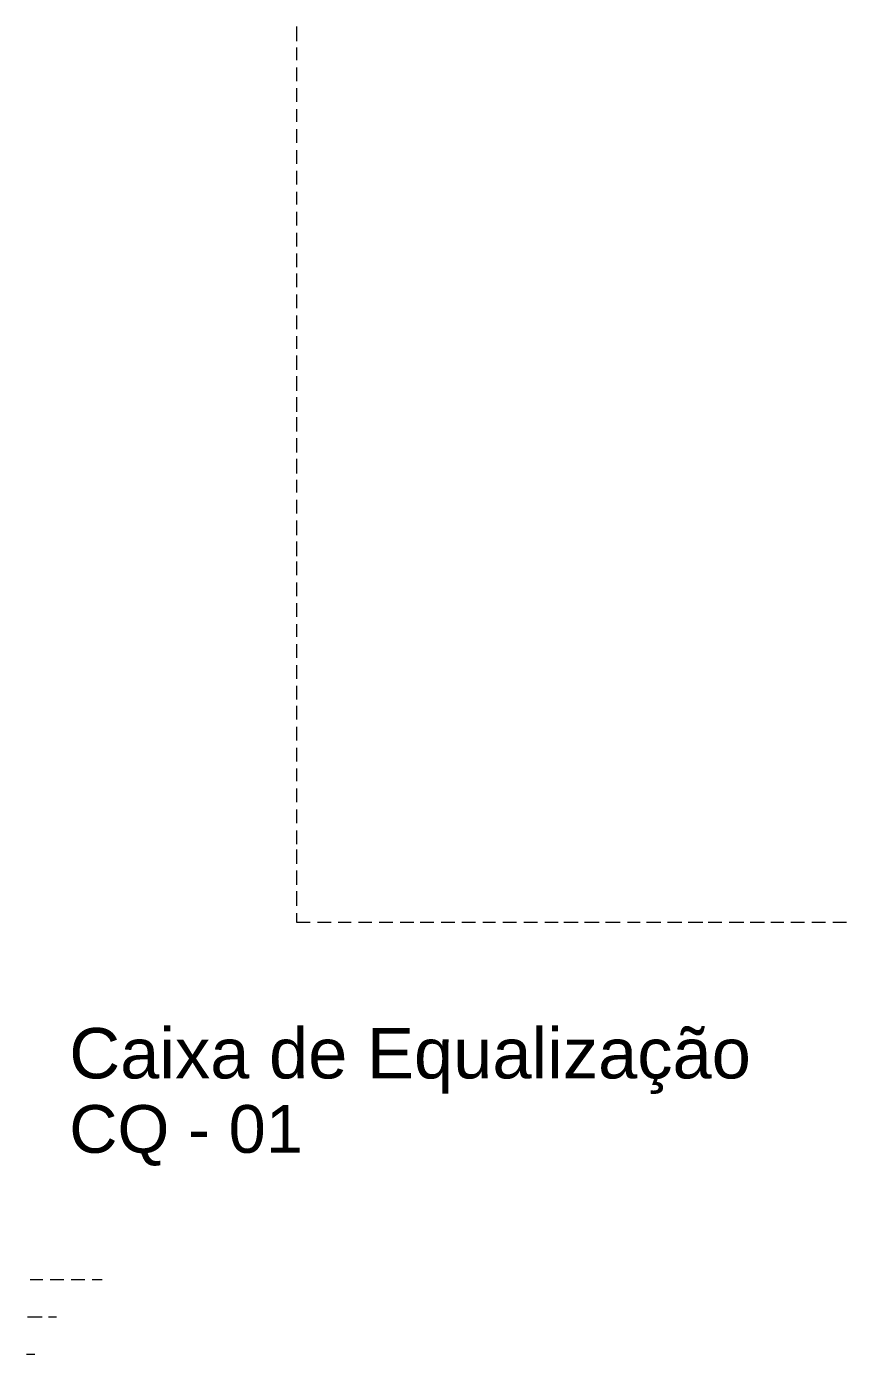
# Model space of a CAD drawing. Header units: millimetres. Extents: x 53 to 176, y -29 to 32.
# Drawn here: x 134.532 to 137.051, y 10.763 to 14.847 of the extents above; entities that cross this region are included whole.
import ezdxf

# ---------------------------------------------------------------- set-up
doc = ezdxf.new("R2010")
doc.units = ezdxf.units.MM
doc.layers.add('13 - Diagrama unifilar', color=7, linetype='Continuous', lineweight=30)
doc.styles.add('Arial0', font='arial.ttf', dxfattribs={"height": 3.14658})

msp = doc.modelspace()

# ---------------------------------------------------------------- linework, layer by layer
at = {"layer": '13 - Diagrama unifilar', "color": 6, "linetype": 'Continuous', "lineweight": 9, "true_color": 0x000006}
for points in [[(135.3613, 14.847), (135.3613, 14.8023), (135.3613, 14.8023)], [(135.3613, 14.7827), (135.3613, 14.7436), (135.3613, 14.7436)], [(135.3613, 14.7213), (135.3613, 14.6794), (135.3613, 14.6794)], [(135.3613, 14.657), (135.3613, 14.6151), (135.3613, 14.6151)], [(135.3613, 14.5928), (135.3613, 14.5537), (135.3613, 14.5537)], [(135.3613, 14.5313), (135.3613, 14.4894), (135.3613, 14.4894)], [(135.3613, 14.4671), (135.3613, 14.4252), (135.3613, 14.4252)], [(135.3613, 14.4028), (135.3613, 14.3609), (135.3613, 14.3609)], [(135.3613, 14.3386), (135.3613, 14.2995), (135.3613, 14.2995)], [(135.3613, 14.2771), (135.3613, 14.2352), (135.3613, 14.2352)], [(135.3613, 14.2129), (135.3613, 14.171), (135.3613, 14.171)], [(135.3613, 14.1486), (135.3613, 14.1067), (135.3613, 14.1067)], [(135.3613, 14.0871), (135.3613, 14.0452), (135.3613, 14.0452)], [(135.3613, 14.0229), (135.3613, 13.981), (135.3613, 13.981)], [(135.3613, 13.9586), (135.3613, 13.9167), (135.3613, 13.9167)], [(135.3613, 13.8944), (135.3613, 13.8553), (135.3613, 13.8553)], [(135.3613, 13.8357), (135.3613, 13.791), (135.3613, 13.791)], [(135.3613, 13.7715), (135.3613, 13.7268), (135.3613, 13.7268)], [(135.3613, 13.7072), (135.3613, 13.6625), (135.3613, 13.6625)], [(135.3613, 13.6458), (135.3613, 13.6011), (135.3613, 13.6011)], [(135.3613, 13.5815), (135.3613, 13.5368), (135.3613, 13.5368)], [(135.3613, 13.5173), (135.3613, 13.4726), (135.3613, 13.4726)], [(135.3613, 13.453), (135.3613, 13.4139), (135.3613, 13.4139)], [(135.3613, 13.3916), (135.3613, 13.3497), (135.3613, 13.3497)], [(135.3613, 13.3273), (135.3613, 13.2826), (135.3613, 13.2826)], [(135.3613, 13.2631), (135.3613, 13.2184), (135.3613, 13.2184)], [(135.3613, 13.2016), (135.3613, 13.1597), (135.3613, 13.1597)], [(135.3613, 13.1373), (135.3613, 13.0954), (135.3613, 13.0954)], [(135.3613, 13.0731), (135.3613, 13.0312), (135.3613, 13.0312)], [(135.3613, 13.0088), (135.3613, 12.9697), (135.3613, 12.9697)], [(135.3613, 12.9474), (135.3613, 12.9055), (135.3613, 12.9055)], [(135.3613, 12.8831), (135.3613, 12.8412), (135.3613, 12.8412)], [(135.3613, 12.8189), (135.3613, 12.777), (135.3613, 12.777)], [(135.3613, 12.7574), (135.3613, 12.7155), (135.3613, 12.7155)], [(135.3613, 12.6932), (135.3613, 12.6513), (135.3613, 12.6513)], [(135.3613, 12.6289), (135.3613, 12.587), (135.3613, 12.587)], [(135.3613, 12.5647), (135.3613, 12.5256), (135.3613, 12.5256)], [(135.3613, 12.5032), (135.3613, 12.4613), (135.3613, 12.4613)], [(135.3613, 12.439), (135.3613, 12.3971), (135.3613, 12.3971)], [(135.3613, 12.3747), (135.3613, 12.3328), (135.3613, 12.3328)], [(135.3613, 12.3161), (135.3613, 12.2714), (135.3613, 12.2714)], [(135.3613, 12.2518), (135.3613, 12.2071), (135.3613, 12.2071)], [(135.3613, 12.1876), (135.3613, 12.1429), (135.3613, 12.1429)], [(135.3613, 12.1205), (135.3613, 12.0926), (135.4032, 12.0926)], [(135.4256, 12.0926), (135.4675, 12.0926), (135.4675, 12.0926)], [(135.4898, 12.0926), (135.5289, 12.0926), (135.5289, 12.0926)], [(135.5513, 12.0926), (135.5932, 12.0926), (135.5932, 12.0926)], [(135.6155, 12.0926), (135.6574, 12.0926), (135.6574, 12.0926)], [(135.6798, 12.0926), (135.7217, 12.0926), (135.7217, 12.0926)], [(135.7412, 12.0926), (135.7831, 12.0926), (135.7831, 12.0926)], [(135.8055, 12.0926), (135.8474, 12.0926), (135.8474, 12.0926)], [(135.8697, 12.0926), (135.9116, 12.0926), (135.9116, 12.0926)], [(135.934, 12.0926), (135.9731, 12.0926), (135.9731, 12.0926)], [(135.9955, 12.0926), (136.0374, 12.0926), (136.0374, 12.0926)], [(136.0597, 12.0926), (136.1016, 12.0926), (136.1016, 12.0926)], [(136.124, 12.0926), (136.1659, 12.0926), (136.1659, 12.0926)], [(136.1826, 12.0926), (136.2273, 12.0926), (136.2273, 12.0926)], [(136.2469, 12.0926), (136.2916, 12.0926), (136.2916, 12.0926)], [(136.3111, 12.0926), (136.3558, 12.0926), (136.3558, 12.0926)], [(136.3782, 12.0926), (136.4173, 12.0926), (136.4173, 12.0926)], [(136.4368, 12.0926), (136.4815, 12.0926), (136.4815, 12.0926)], [(136.5011, 12.0926), (136.5458, 12.0926), (136.5458, 12.0926)], [(136.5653, 12.0926), (136.61, 12.0926), (136.61, 12.0926)], [(136.6268, 12.0926), (136.6687, 12.0926), (136.6687, 12.0926)], [(136.691, 12.0926), (136.7357, 12.0926), (136.7357, 12.0926)], [(136.7553, 12.0926), (136.8, 12.0926), (136.8, 12.0926)], [(136.8195, 12.0926), (136.8587, 12.0926), (136.8587, 12.0926)], [(136.881, 12.0926), (136.9229, 12.0926), (136.9229, 12.0926)], [(136.9452, 12.0926), (136.9872, 12.0926), (136.9872, 12.0926)], [(137.0095, 12.0926), (137.0514, 12.0926), (137.0514, 12.0926)], [(134.5819, 10.9919), (134.5428, 10.9919), (134.5428, 10.9919)], [(134.6462, 10.9919), (134.6043, 10.9919), (134.6043, 10.9919)], [(134.7104, 10.9919), (134.6685, 10.9919), (134.6685, 10.9919)], [(134.7635, 10.9919), (134.7328, 10.9919), (134.7328, 10.9919)], [(134.5791, 10.8774), (134.5344, 10.8774), (134.5344, 10.8774)], [(134.6238, 10.8774), (134.5987, 10.8774), (134.5987, 10.8774)], [(134.5568, 10.7629), (134.5317, 10.7629), (134.5317, 10.7629)]]:
    msp.add_lwpolyline(points, dxfattribs=at)

# ---------------------------------------------------------------- texts
at = {"layer": '13 - Diagrama unifilar', "color": 7, "true_color": 0x000007, "style": 'Arial0'}
for s, height, p in [('Caixa de Equalização', 0.155047, (134.6629, 11.6118)), ('CQ - 01', 0.1468, (134.6629, 11.383))]:
    msp.add_text(s, height=height, dxfattribs=at).set_placement(p)

doc.saveas('drawing.dxf')
